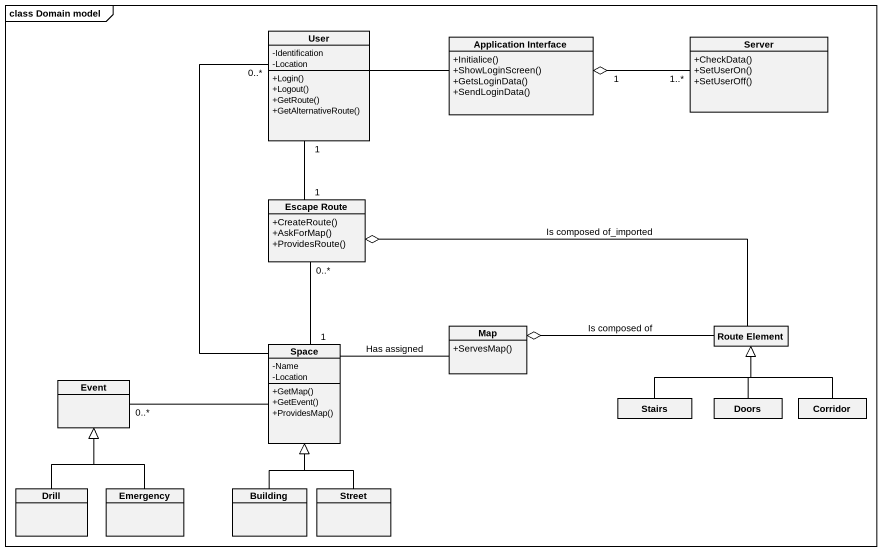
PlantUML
@startuml
mainframe class Domain model
hide circle
hide empty members
skinparam classAttributeIconSize 0
class User {
  -Identification
  -Location
  +Login()
  +Logout()
  +GetRoute()
  +GetAlternativeRoute()
}
class "Application Interface" as Application_Interface {
  +Initialice()
  +ShowLoginScreen()
  +GetsLoginData()
  +SendLoginData()
}
class Server {
  +CheckData()
  +SetUserOn()
  +SetUserOff()
}
class "Escape Route" as Escape_Route {
  +CreateRoute()
  +AskForMap()
  +ProvidesRoute()
}
class "Map" as Map_ {
  +ServesMap()
}
class "Route Element" as Route_Element
class Space {
  -Name
  -Location
  +GetMap()
  +GetEvent()
  +ProvidesMap()
}
class Event
class Stairs
class Doors
class Corridor
class Drill
class Emergency
class Building
class Street
User -right- Application_Interface
Application_Interface "1" o-right- "1..*" Server
Escape_Route "1" -up- "1" User
Escape_Route o-right- Route_Element : Is composed of_imported
Escape_Route "0..*" -- "1" Space
Map_ o-right- Route_Element : Is composed of
Space -up- "0..*" User
Space -right- Map_ : Has assigned
Event "0..*" -right- Space
Stairs -up-|> Route_Element
Doors -up-|> Route_Element
Corridor -up-|> Route_Element
Drill -up-|> Event
Emergency -up-|> Event
Building -up-|> Space
Street -up-|> Space
@enduml
